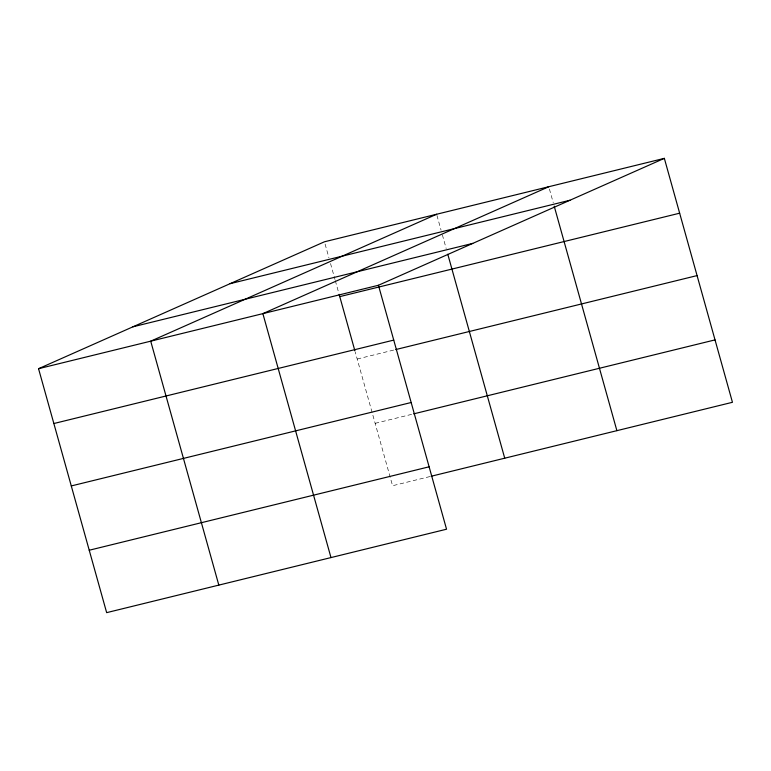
<?xml version="1.0" encoding="UTF-8"?>
<svg xmlns="http://www.w3.org/2000/svg" width="771" height="771" viewBox="0 0 771 771"><rect width="100%" height="100%" fill="white"/><g stroke="black" fill="none" stroke-linecap="round" stroke-linejoin="round"><path stroke-width="0.58" stroke-dasharray="3.85 2.89" d="M357.195 359.026L394.579 349.851M375.14 423.327L412.533 414.143M429.958 476.555L392.564 485.73L355.258 352.096M549.415 189.011L553.25 202.715M436.935 215.398L441.089 230.25M442.361 234.818L446.187 248.522M325.092 244.07L328.928 257.784M330.518 263.489L334.98 279.488M335.298 280.625L338.806 293.192"/><path stroke-width="1.16" d="M664.342 158.354L378.436 285.27L446.544 529.214L106.658 612.646L38.55 368.702L324.456 241.786L664.342 158.354L732.45 402.298L431.124 476.266M436.617 214.261L150.711 341.168L218.819 585.112M548.779 186.727L262.872 313.633L330.981 557.578M230.105 283.67L569.991 200.238M132.901 326.817L472.777 243.385M38.55 368.702L378.436 285.27M339.77 296.623L679.646 213.191M53.854 423.53L393.74 340.098M395.745 349.562L697.071 275.594M71.279 485.942L411.165 402.51M413.699 413.863L715.025 339.895M89.234 550.234L429.119 466.802M554.204 206.146L616.887 430.661M447.787 254.237L504.726 458.196M339.134 294.339L354.93 350.94"/></g></svg>
